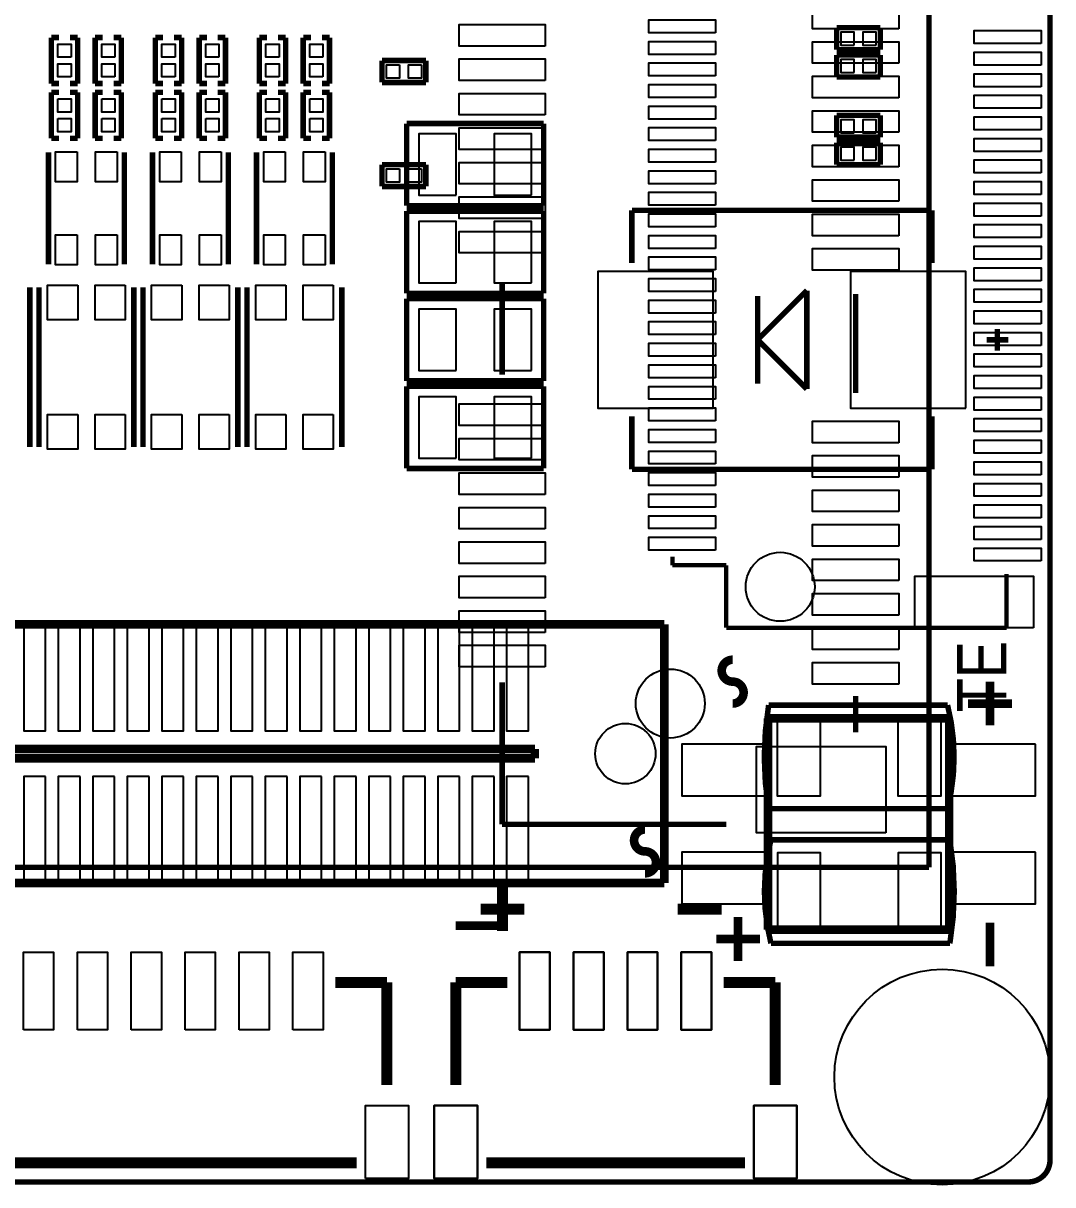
# Model space of a CAD drawing. Extents: x 44.2 to 105.9, y 92.9 to 165.
# Drawn here: x 81.97 to 105.85, y 92.92 to 119.86 of the extents above; entities that cross this region are included whole.
import ezdxf

# ---------------------------------------------------------------- set-up
doc = ezdxf.new("R2010")
doc.units = 0
for name, color, linetype in [('BG_OUTLINE', 2, 'CONTINUOUS'), ('PG_SILKSCREEN_BOTTOM', 7, 'CONTINUOUS'), ('PG_SILKSCREEN_TOP', 8, 'CONTINUOUS'), ('PIN_BOTTOM', 10, 'CONTINUOUS'), ('PIN_TOP', 9, 'CONTINUOUS')]:
    doc.layers.add(name, color=color, linetype=linetype)

msp = doc.modelspace()

# ---------------------------------------------------------------- linework, layer by layer
at = {"layer": 'BG_OUTLINE', "const_width": 0.127}
msp.add_lwpolyline([(44.23918, 93.496892), (44.23918, 164.391594, -0.414214), (44.74718, 164.899594), (105.279952, 164.899594, -0.414214), (105.787952, 164.391594), (105.787952, 93.496892, -0.414214), (105.279952, 92.988892), (44.74718, 92.988892, -0.414214)], format="xyb", close=True, dxfattribs=at)
at = {"layer": 'BG_OUTLINE'}
msp.add_lwpolyline([(44.74718, 92.988892), (105.279952, 92.988892, 0.414214), (105.787952, 93.496892), (105.787952, 164.391594, 0.414214), (105.279952, 164.899594), (44.74718, 164.899594, 0.414214), (44.23918, 164.391594), (44.23918, 93.496892, 0.414214)], format="xyb", close=True, dxfattribs=at)
at = {"layer": 'PG_SILKSCREEN_BOTTOM'}
for points, const_width in [([(100.838, 119.761), (100.838, 119.253)], 0.127), ([(101.854, 119.761), (100.838, 119.761)], 0.127), ([(101.854, 119.253), (101.854, 119.761)], 0.127), ([(100.838, 119.253), (101.854, 119.253)], 0.127), ([(100.838, 119.126), (100.838, 118.618)], 0.127), ([(101.854, 119.126), (100.838, 119.126)], 0.127), ([(101.854, 118.618), (101.854, 119.126)], 0.127), ([(100.838, 118.618), (101.854, 118.618)], 0.127), ([(100.838, 117.729), (100.838, 117.221)], 0.127), ([(101.854, 117.729), (100.838, 117.729)], 0.127), ([(101.854, 117.221), (101.854, 117.729)], 0.127), ([(90.8685, 117.5385), (94.0435, 117.5385)], 0.127), ([(90.8685, 115.6335), (90.8685, 117.5385)], 0.127), ([(94.0435, 117.5385), (94.0435, 115.6335)], 0.127), ([(100.838, 117.221), (101.854, 117.221)], 0.127), ([(100.838, 117.094), (100.838, 116.586)], 0.127), ([(101.854, 117.094), (100.838, 117.094)], 0.127), ([(101.854, 116.586), (101.854, 117.094)], 0.127), ([(100.838, 116.586), (101.854, 116.586)], 0.127), ([(94.0435, 115.6335), (90.8685, 115.6335)], 0.127), ([(96.090486, 115.524534), (96.090486, 114.3)], 0.127), ([(103.045514, 115.524534), (96.090486, 115.524534)], 0.127), ([(103.045514, 114.3), (103.045514, 115.524534)], 0.127), ([(90.8685, 115.5065), (94.0435, 115.5065)], 0.127), ([(90.8685, 113.6015), (90.8685, 115.5065)], 0.127), ([(94.0435, 115.5065), (94.0435, 113.6015)], 0.127), ([(100.148898, 113.665), (99.005898, 112.522)], 0.127), ([(100.148898, 111.379), (100.148898, 113.665)], 0.127), ([(94.0435, 113.6015), (90.8685, 113.6015)], 0.127), ([(90.8685, 113.4745), (94.0435, 113.4745)], 0.127), ([(90.8685, 111.5695), (90.8685, 113.4745)], 0.127), ([(94.0435, 113.4745), (94.0435, 111.5695)], 0.127), ([(99.005898, 113.538), (99.005898, 111.506)], 0.127), ([(104.56799, 112.272064), (104.56799, 112.771936)], 0.127), ([(99.005898, 112.522), (100.148898, 111.379)], 0.127), ([(104.817926, 112.522), (104.318054, 112.522)], 0.127), ([(94.0435, 111.5695), (90.8685, 111.5695)], 0.127), ([(90.8685, 111.4425), (94.0435, 111.4425)], 0.127), ([(90.8685, 109.5375), (90.8685, 111.4425)], 0.127), ([(94.0435, 111.4425), (94.0435, 109.5375)], 0.127), ([(96.090486, 109.519466), (96.090486, 110.744)], 0.127), ([(103.045514, 110.744), (103.045514, 109.519466)], 0.127), ([(94.0435, 109.5375), (90.8685, 109.5375)], 0.127), ([(103.045514, 109.519466), (96.090486, 109.519466)], 0.127), ([(96.84004, 105.922572), (50.840132, 105.922572)], 0.199898), ([(96.84004, 99.922584), (96.84004, 105.922572)], 0.199898), ([(104.396286, 104.59339), (104.396286, 103.57739)], 0.199898), ([(103.888286, 104.08539), (104.904286, 104.08539)], 0.199898), ([(103.448358, 103.741474), (99.248214, 103.741474)], 0.199898), ([(99.248214, 103.741474), (99.248214, 98.841306)], 0.199898), ([(103.448358, 98.841306), (103.448358, 103.741474)], 0.199898), ([(93.840046, 103.03256), (53.840126, 103.03256)], 0.199898), ([(53.840126, 102.812596), (93.840046, 102.812596)], 0.199898), ([(93.840046, 102.812596), (93.840046, 103.03256)], 0.199898), ([(50.840132, 99.922584), (96.84004, 99.922584)], 0.199898), ([(98.554286, 99.13239), (98.554286, 98.11639)], 0.199898), ([(92.00261, 98.935286), (93.01861, 98.935286)], 0.199898), ([(99.248214, 98.841306), (103.448358, 98.841306)], 0.199898), ([(104.396286, 99.00539), (104.396286, 97.98939)], 0.199898), ([(98.046286, 98.62439), (99.062286, 98.62439)], 0.199898), ([(92.006166, 97.616518), (93.205046, 97.616518)], 0.254), ([(92.006166, 95.23476), (92.006166, 97.616518)], 0.254), ([(99.416362, 97.616518), (98.217482, 97.616518)], 0.254), ([(99.416362, 95.33636), (99.416362, 97.616518)], 0.254), ([(98.711258, 93.43136), (92.71127, 93.43136)], 0.254)]:
    msp.add_lwpolyline(points, dxfattribs=dict(at, const_width=const_width))
for points, const_width in [([(98.427286, 104.59339, -1), (98.427286, 105.10139)], 0.199898), ([(98.427286, 104.59339, -1), (98.427286, 104.08539)], 0.199898), ([(103.411782, 101.647498), (99.261676, 101.647498, -0.083904), (99.261676, 104.04729)], 0.127), ([(99.261676, 104.04729), (103.411782, 104.04729, -0.125848), (103.411782, 101.647498)], 0.127), ([(96.395286, 100.65639, -1), (96.395286, 101.16439)], 0.199898), ([(103.465376, 98.523806), (99.31527, 98.523806, -0.125848), (99.31527, 100.923598)], 0.127), ([(99.31527, 100.923598), (103.465376, 100.923598, -0.083904), (103.465376, 98.523806)], 0.127), ([(96.395286, 100.65639, -1), (96.395286, 100.14839)], 0.199898)]:
    msp.add_lwpolyline(points, format="xyb", dxfattribs=dict(at, const_width=const_width))
at = {"layer": 'PG_SILKSCREEN_TOP'}
for points, const_width in [([(102.981252, 132.785866), (102.981252, 100.285804)], 0.127), ([(82.6262, 119.5324), (82.804, 119.5324)], 0.127), ([(82.6262, 118.4656), (82.6262, 119.5324)], 0.127), ([(83.058, 119.5324), (83.2358, 119.5324)], 0.127), ([(83.2358, 119.5324), (83.2358, 118.4656)], 0.127), ([(83.6422, 119.5324), (83.82, 119.5324)], 0.127), ([(83.6422, 118.4656), (83.6422, 119.5324)], 0.127), ([(84.074, 119.5324), (84.2518, 119.5324)], 0.127), ([(84.2518, 119.5324), (84.2518, 118.4656)], 0.127), ([(85.0392, 119.5324), (85.217, 119.5324)], 0.127), ([(85.0392, 118.4656), (85.0392, 119.5324)], 0.127), ([(85.471, 119.5324), (85.6488, 119.5324)], 0.127), ([(85.6488, 119.5324), (85.6488, 118.4656)], 0.127), ([(86.0552, 119.5324), (86.233, 119.5324)], 0.127), ([(86.0552, 118.4656), (86.0552, 119.5324)], 0.127), ([(86.487, 119.5324), (86.6648, 119.5324)], 0.127), ([(86.6648, 119.5324), (86.6648, 118.4656)], 0.127), ([(87.4522, 119.5324), (87.63, 119.5324)], 0.127), ([(87.4522, 118.4656), (87.4522, 119.5324)], 0.127), ([(87.884, 119.5324), (88.0618, 119.5324)], 0.127), ([(88.0618, 119.5324), (88.0618, 118.4656)], 0.127), ([(88.4682, 119.5324), (88.646, 119.5324)], 0.127), ([(88.4682, 118.4656), (88.4682, 119.5324)], 0.127), ([(88.9, 119.5324), (89.0778, 119.5324)], 0.127), ([(89.0778, 119.5324), (89.0778, 118.4656)], 0.127), ([(90.297, 118.999), (91.313, 118.999)], 0.127), ([(90.297, 118.491), (90.297, 118.999)], 0.127), ([(91.313, 118.999), (91.313, 118.491)], 0.127), ([(91.313, 118.491), (90.297, 118.491)], 0.127), ([(82.804, 118.4656), (82.6262, 118.4656)], 0.127), ([(82.6262, 118.2624), (82.804, 118.2624)], 0.127), ([(82.6262, 117.1956), (82.6262, 118.2624)], 0.127), ([(83.2358, 118.4656), (83.058, 118.4656)], 0.127), ([(83.058, 118.2624), (83.2358, 118.2624)], 0.127), ([(83.2358, 118.2624), (83.2358, 117.1956)], 0.127), ([(83.82, 118.4656), (83.6422, 118.4656)], 0.127), ([(83.6422, 118.2624), (83.82, 118.2624)], 0.127), ([(83.6422, 117.1956), (83.6422, 118.2624)], 0.127), ([(84.2518, 118.4656), (84.074, 118.4656)], 0.127), ([(84.074, 118.2624), (84.2518, 118.2624)], 0.127), ([(84.2518, 118.2624), (84.2518, 117.1956)], 0.127), ([(85.217, 118.4656), (85.0392, 118.4656)], 0.127), ([(85.0392, 118.2624), (85.217, 118.2624)], 0.127), ([(85.0392, 117.1956), (85.0392, 118.2624)], 0.127), ([(85.6488, 118.4656), (85.471, 118.4656)], 0.127), ([(85.471, 118.2624), (85.6488, 118.2624)], 0.127), ([(85.6488, 118.2624), (85.6488, 117.1956)], 0.127), ([(86.233, 118.4656), (86.0552, 118.4656)], 0.127), ([(86.0552, 118.2624), (86.233, 118.2624)], 0.127), ([(86.0552, 117.1956), (86.0552, 118.2624)], 0.127), ([(86.6648, 118.4656), (86.487, 118.4656)], 0.127), ([(86.487, 118.2624), (86.6648, 118.2624)], 0.127), ([(86.6648, 118.2624), (86.6648, 117.1956)], 0.127), ([(87.63, 118.4656), (87.4522, 118.4656)], 0.127), ([(87.4522, 118.2624), (87.63, 118.2624)], 0.127), ([(87.4522, 117.1956), (87.4522, 118.2624)], 0.127), ([(88.0618, 118.4656), (87.884, 118.4656)], 0.127), ([(87.884, 118.2624), (88.0618, 118.2624)], 0.127), ([(88.0618, 118.2624), (88.0618, 117.1956)], 0.127), ([(88.646, 118.4656), (88.4682, 118.4656)], 0.127), ([(88.4682, 118.2624), (88.646, 118.2624)], 0.127), ([(88.4682, 117.1956), (88.4682, 118.2624)], 0.127), ([(89.0778, 118.4656), (88.9, 118.4656)], 0.127), ([(88.9, 118.2624), (89.0778, 118.2624)], 0.127), ([(89.0778, 118.2624), (89.0778, 117.1956)], 0.127), ([(82.804, 117.1956), (82.6262, 117.1956)], 0.127), ([(83.2358, 117.1956), (83.058, 117.1956)], 0.127), ([(83.82, 117.1956), (83.6422, 117.1956)], 0.127), ([(84.2518, 117.1956), (84.074, 117.1956)], 0.127), ([(85.217, 117.1956), (85.0392, 117.1956)], 0.127), ([(85.6488, 117.1956), (85.471, 117.1956)], 0.127), ([(86.233, 117.1956), (86.0552, 117.1956)], 0.127), ([(86.6648, 117.1956), (86.487, 117.1956)], 0.127), ([(87.63, 117.1956), (87.4522, 117.1956)], 0.127), ([(88.0618, 117.1956), (87.884, 117.1956)], 0.127), ([(88.646, 117.1956), (88.4682, 117.1956)], 0.127), ([(89.0778, 117.1956), (88.9, 117.1956)], 0.127), ([(82.55889, 116.869972), (82.55889, 114.270028)], 0.127), ([(84.31911, 114.270028), (84.31911, 116.869972)], 0.127), ([(84.97189, 116.869972), (84.97189, 114.270028)], 0.127), ([(86.73211, 114.270028), (86.73211, 116.869972)], 0.127), ([(87.38489, 116.869972), (87.38489, 114.270028)], 0.127), ([(89.14511, 114.270028), (89.14511, 116.869972)], 0.127), ([(90.297, 116.586), (91.313, 116.586)], 0.127), ([(90.297, 116.078), (90.297, 116.586)], 0.127), ([(91.313, 116.586), (91.313, 116.078)], 0.127), ([(91.313, 116.078), (90.297, 116.078)], 0.127), ([(82.126074, 110.037118), (82.126074, 113.736882)], 0.127), ([(82.338926, 113.736882), (82.338926, 110.037118)], 0.127), ([(84.539074, 110.037118), (84.539074, 113.736882)], 0.127), ([(84.751926, 113.736882), (84.751926, 110.037118)], 0.127), ([(86.952074, 110.037118), (86.952074, 113.736882)], 0.127), ([(87.164926, 113.736882), (87.164926, 110.037118)], 0.127), ([(89.365074, 110.037118), (89.365074, 113.736882)], 0.127), ([(93.081348, 111.712502), (93.081348, 113.865152)], 0.127), ([(101.28123, 111.286036), (101.28123, 113.586006)], 0.127), ([(97.029778, 107.292648), (97.029778, 107.4928)], 0.100076), ([(98.279966, 107.292648), (97.029778, 107.292648)], 0.100076), ([(98.279966, 105.842816), (98.279966, 107.292648)], 0.100076), ([(104.779826, 107.09275), (104.779826, 105.842816)], 0.100076), ([(104.779826, 105.842816), (98.279966, 105.842816)], 0.100076), ([(93.081348, 104.576372), (93.081348, 101.285802)], 0.127), ([(101.28123, 103.420672), (101.28123, 104.261412)], 0.127), ([(93.081348, 101.285802), (98.281236, 101.285802)], 0.127), ([(102.981252, 100.285804), (44.89323, 100.285804)], 0.127), ([(93.091, 99.822), (93.091, 98.806)], 0.254), ([(92.583, 99.314), (93.599, 99.314)], 0.254), ([(97.155, 99.314), (98.171, 99.314)], 0.254), ([(90.409268, 97.616518), (89.210388, 97.616518)], 0.254), ([(90.409268, 95.23476), (90.409268, 97.616518)], 0.254), ([(92.006166, 97.616518), (93.205046, 97.616518)], 0.254), ([(92.006166, 95.33636), (92.006166, 97.616518)], 0.254), ([(99.416362, 97.616518), (98.217482, 97.616518)], 0.254), ([(99.416362, 95.23476), (99.416362, 97.616518)], 0.254), ([(78.704186, 93.43136), (89.704418, 93.43136)], 0.254), ([(92.71127, 93.43136), (98.711258, 93.43136)], 0.254)]:
    msp.add_lwpolyline(points, dxfattribs=dict(at, const_width=const_width))
at = {"layer": 'PIN_BOTTOM'}
for points in [[(101.2444, 119.3546), (101.2444, 119.6594), (100.9396, 119.6594), (100.9396, 119.3546)], [(101.7524, 119.3546), (101.7524, 119.6594), (101.4476, 119.6594), (101.4476, 119.3546)], [(101.2444, 118.7196), (101.2444, 119.0244), (100.9396, 119.0244), (100.9396, 118.7196)], [(101.7524, 118.7196), (101.7524, 119.0244), (101.4476, 119.0244), (101.4476, 118.7196)], [(101.2444, 117.3226), (101.2444, 117.6274), (100.9396, 117.6274), (100.9396, 117.3226)], [(101.7524, 117.3226), (101.7524, 117.6274), (101.4476, 117.6274), (101.4476, 117.3226)], [(92.01277, 115.8748), (92.01277, 117.2972), (91.14917, 117.2972), (91.14917, 115.8748)], [(93.76283, 115.8748), (93.76283, 117.2972), (92.89923, 117.2972), (92.89923, 115.8748)], [(101.2444, 116.6876), (101.2444, 116.9924), (100.9396, 116.9924), (100.9396, 116.6876)], [(101.7524, 116.6876), (101.7524, 116.9924), (101.4476, 116.9924), (101.4476, 116.6876)], [(92.01277, 113.8428), (92.01277, 115.2652), (91.14917, 115.2652), (91.14917, 113.8428)], [(93.76283, 113.8428), (93.76283, 115.2652), (92.89923, 115.2652), (92.89923, 113.8428)], [(97.978214, 110.939326), (97.978214, 114.10442), (95.29826, 114.10442), (95.29826, 110.939326)], [(103.837994, 110.939326), (103.837994, 114.10442), (101.15804, 114.10442), (101.15804, 110.939326)], [(92.01277, 111.8108), (92.01277, 113.2332), (91.14917, 113.2332), (91.14917, 111.8108)], [(93.76283, 111.8108), (93.76283, 113.2332), (92.89923, 113.2332), (92.89923, 111.8108)], [(92.01277, 109.7788), (92.01277, 111.2012), (91.14917, 111.2012), (91.14917, 109.7788)], [(93.76283, 109.7788), (93.76283, 111.2012), (92.89923, 111.2012), (92.89923, 109.7788)], [(82.49412, 105.992676), (81.98612, 105.992676), (81.98612, 103.452676), (82.49412, 103.452676)], [(83.293966, 105.992676), (82.785966, 105.992676), (82.785966, 103.452676), (83.293966, 103.452676)], [(84.094066, 105.992676), (83.586066, 105.992676), (83.586066, 103.452676), (84.094066, 103.452676)], [(84.894166, 105.992676), (84.386166, 105.992676), (84.386166, 103.452676), (84.894166, 103.452676)], [(85.694012, 105.992676), (85.186012, 105.992676), (85.186012, 103.452676), (85.694012, 103.452676)], [(86.494112, 105.992676), (85.986112, 105.992676), (85.986112, 103.452676), (86.494112, 103.452676)], [(87.294212, 105.992676), (86.786212, 105.992676), (86.786212, 103.452676), (87.294212, 103.452676)], [(88.094058, 105.992676), (87.586058, 105.992676), (87.586058, 103.452676), (88.094058, 103.452676)], [(88.894158, 105.992676), (88.386158, 105.992676), (88.386158, 103.452676), (88.894158, 103.452676)], [(89.694004, 105.992676), (89.186004, 105.992676), (89.186004, 103.452676), (89.694004, 103.452676)], [(90.494104, 105.992676), (89.986104, 105.992676), (89.986104, 103.452676), (90.494104, 103.452676)], [(91.294204, 105.992676), (90.786204, 105.992676), (90.786204, 103.452676), (91.294204, 103.452676)], [(92.09405, 105.992676), (91.58605, 105.992676), (91.58605, 103.452676), (92.09405, 103.452676)], [(92.89415, 105.992676), (92.38615, 105.992676), (92.38615, 103.452676), (92.89415, 103.452676)], [(93.693996, 105.992676), (93.185996, 105.992676), (93.185996, 103.452676), (93.693996, 103.452676)], [(99.461701, 103.747443), (99.461701, 101.947345), (100.461699, 101.947345), (100.461699, 103.747443)], [(102.261797, 103.747443), (102.261797, 101.947345), (103.261795, 101.947345), (103.261795, 103.747443)], [(99.248214, 103.141272), (97.248218, 103.141272), (97.248218, 101.941376), (99.248214, 101.941376)], [(105.448354, 103.141272), (103.448358, 103.141272), (103.448358, 101.941376), (105.448354, 101.941376)], [(82.49412, 102.39248), (81.98612, 102.39248), (81.98612, 99.85248), (82.49412, 99.85248)], [(83.293966, 102.39248), (82.785966, 102.39248), (82.785966, 99.85248), (83.293966, 99.85248)], [(84.094066, 102.39248), (83.586066, 102.39248), (83.586066, 99.85248), (84.094066, 99.85248)], [(84.894166, 102.39248), (84.386166, 102.39248), (84.386166, 99.85248), (84.894166, 99.85248)], [(85.694012, 102.39248), (85.186012, 102.39248), (85.186012, 99.85248), (85.694012, 99.85248)], [(86.494112, 102.39248), (85.986112, 102.39248), (85.986112, 99.85248), (86.494112, 99.85248)], [(87.294212, 102.39248), (86.786212, 102.39248), (86.786212, 99.85248), (87.294212, 99.85248)], [(88.094058, 102.39248), (87.586058, 102.39248), (87.586058, 99.85248), (88.094058, 99.85248)], [(88.894158, 102.39248), (88.386158, 102.39248), (88.386158, 99.85248), (88.894158, 99.85248)], [(89.694004, 102.39248), (89.186004, 102.39248), (89.186004, 99.85248), (89.694004, 99.85248)], [(90.494104, 102.39248), (89.986104, 102.39248), (89.986104, 99.85248), (90.494104, 99.85248)], [(91.294204, 102.39248), (90.786204, 102.39248), (90.786204, 99.85248), (91.294204, 99.85248)], [(92.09405, 102.39248), (91.58605, 102.39248), (91.58605, 99.85248), (92.09405, 99.85248)], [(92.89415, 102.39248), (92.38615, 102.39248), (92.38615, 99.85248), (92.89415, 99.85248)], [(93.693996, 102.39248), (93.185996, 102.39248), (93.185996, 99.85248), (93.693996, 99.85248)], [(99.248214, 100.641404), (97.248218, 100.641404), (97.248218, 99.441508), (99.248214, 99.441508)], [(100.465382, 98.823526), (100.465382, 100.623624), (99.465384, 100.623624), (99.465384, 98.823526)], [(103.265478, 98.823526), (103.265478, 100.623624), (102.26548, 100.623624), (102.26548, 98.823526)], [(105.448354, 100.641404), (103.448358, 100.641404), (103.448358, 99.441508), (105.448354, 99.441508)], [(94.186248, 96.516444), (94.186248, 98.316542), (93.486224, 98.316542), (93.486224, 96.516444)], [(95.436182, 96.516444), (95.436182, 98.316542), (94.736158, 98.316542), (94.736158, 96.516444)], [(96.68637, 96.516444), (96.68637, 98.316542), (95.986346, 98.316542), (95.986346, 96.516444)], [(97.936304, 96.516444), (97.936304, 98.316542), (97.23628, 98.316542), (97.23628, 96.516444)], [(92.506292, 93.066362), (92.506292, 94.766384), (91.506294, 94.766384), (91.506294, 93.066362)], [(99.916488, 93.066362), (99.916488, 94.766384), (98.91649, 94.766384), (98.91649, 93.066362)]]:
    msp.add_lwpolyline(points, close=True, dxfattribs=at)
for centre, radius in [((99.5299, 106.792776), 0.799973), ((96.981264, 104.085898), 0.799973), ((95.940118, 102.922578), 0.700024), ((103.287322, 95.42399), 2.499995)]:
    msp.add_circle(centre, radius, dxfattribs=at)
at = {"layer": 'PIN_TOP'}
for points in [[(102.281228, 119.736108), (100.281232, 119.736108), (100.281232, 120.23598), (102.281228, 120.23598)], [(98.029776, 119.642763), (96.479868, 119.642763), (96.479868, 119.942737), (98.029776, 119.942737)], [(94.081346, 119.336058), (92.08135, 119.336058), (92.08135, 119.83593), (94.081346, 119.83593)], [(105.579926, 119.392827), (104.030018, 119.392827), (104.030018, 119.692801), (105.579926, 119.692801)], [(83.0834, 119.0752), (82.7786, 119.0752), (82.7786, 119.38), (83.0834, 119.38)], [(84.0994, 119.0752), (83.7946, 119.0752), (83.7946, 119.38), (84.0994, 119.38)], [(85.4964, 119.0752), (85.1916, 119.0752), (85.1916, 119.38), (85.4964, 119.38)], [(86.5124, 119.0752), (86.2076, 119.0752), (86.2076, 119.38), (86.5124, 119.38)], [(87.9094, 119.0752), (87.6046, 119.0752), (87.6046, 119.38), (87.9094, 119.38)], [(88.9254, 119.0752), (88.6206, 119.0752), (88.6206, 119.38), (88.9254, 119.38)], [(98.029776, 119.142891), (96.479868, 119.142891), (96.479868, 119.442865), (98.029776, 119.442865)], [(102.281228, 118.936008), (100.281232, 118.936008), (100.281232, 119.43588), (102.281228, 119.43588)], [(105.579926, 118.892701), (104.030018, 118.892701), (104.030018, 119.192675), (105.579926, 119.192675)], [(83.0834, 118.618), (82.7786, 118.618), (82.7786, 118.9228), (83.0834, 118.9228)], [(84.0994, 118.618), (83.7946, 118.618), (83.7946, 118.9228), (84.0994, 118.9228)], [(85.4964, 118.618), (85.1916, 118.618), (85.1916, 118.9228), (85.4964, 118.9228)], [(86.5124, 118.618), (86.2076, 118.618), (86.2076, 118.9228), (86.5124, 118.9228)], [(87.9094, 118.618), (87.6046, 118.618), (87.6046, 118.9228), (87.9094, 118.9228)], [(88.9254, 118.618), (88.6206, 118.618), (88.6206, 118.9228), (88.9254, 118.9228)], [(90.7034, 118.8974), (90.7034, 118.5926), (90.3986, 118.5926), (90.3986, 118.8974)], [(91.2114, 118.8974), (91.2114, 118.5926), (90.9066, 118.5926), (90.9066, 118.8974)], [(94.081346, 118.535958), (92.08135, 118.535958), (92.08135, 119.03583), (94.081346, 119.03583)], [(98.029776, 118.642765), (96.479868, 118.642765), (96.479868, 118.942739), (98.029776, 118.942739)], [(102.281228, 118.135908), (100.281232, 118.135908), (100.281232, 118.63578), (102.281228, 118.63578)], [(105.579926, 118.392829), (104.030018, 118.392829), (104.030018, 118.692803), (105.579926, 118.692803)], [(98.029776, 118.142893), (96.479868, 118.142893), (96.479868, 118.442867), (98.029776, 118.442867)], [(82.7786, 118.11), (83.0834, 118.11), (83.0834, 117.8052), (82.7786, 117.8052)], [(83.7946, 118.11), (84.0994, 118.11), (84.0994, 117.8052), (83.7946, 117.8052)], [(85.1916, 118.11), (85.4964, 118.11), (85.4964, 117.8052), (85.1916, 117.8052)], [(86.2076, 118.11), (86.5124, 118.11), (86.5124, 117.8052), (86.2076, 117.8052)], [(87.6046, 118.11), (87.9094, 118.11), (87.9094, 117.8052), (87.6046, 117.8052)], [(88.6206, 118.11), (88.9254, 118.11), (88.9254, 117.8052), (88.6206, 117.8052)], [(94.081346, 117.735858), (92.08135, 117.735858), (92.08135, 118.23573), (94.081346, 118.23573)], [(105.579926, 117.892703), (104.030018, 117.892703), (104.030018, 118.192677), (105.579926, 118.192677)], [(98.029776, 117.642767), (96.479868, 117.642767), (96.479868, 117.942741), (98.029776, 117.942741)], [(102.281228, 117.336062), (100.281232, 117.336062), (100.281232, 117.835934), (102.281228, 117.835934)], [(82.7786, 117.6528), (83.0834, 117.6528), (83.0834, 117.348), (82.7786, 117.348)], [(83.7946, 117.6528), (84.0994, 117.6528), (84.0994, 117.348), (83.7946, 117.348)], [(85.1916, 117.6528), (85.4964, 117.6528), (85.4964, 117.348), (85.1916, 117.348)], [(86.2076, 117.6528), (86.5124, 117.6528), (86.5124, 117.348), (86.2076, 117.348)], [(87.6046, 117.6528), (87.9094, 117.6528), (87.9094, 117.348), (87.6046, 117.348)], [(88.6206, 117.6528), (88.9254, 117.6528), (88.9254, 117.348), (88.6206, 117.348)], [(105.579926, 117.392831), (104.030018, 117.392831), (104.030018, 117.692805), (105.579926, 117.692805)], [(94.081346, 116.936012), (92.08135, 116.936012), (92.08135, 117.435884), (94.081346, 117.435884)], [(98.029776, 117.142895), (96.479868, 117.142895), (96.479868, 117.442869), (98.029776, 117.442869)], [(105.579926, 116.892705), (104.030018, 116.892705), (104.030018, 117.192679), (105.579926, 117.192679)], [(98.029776, 116.642769), (96.479868, 116.642769), (96.479868, 116.942743), (98.029776, 116.942743)], [(102.281228, 116.535962), (100.281232, 116.535962), (100.281232, 117.035834), (102.281228, 117.035834)], [(83.226529, 116.882418), (83.226529, 116.182394), (82.726403, 116.182394), (82.726403, 116.882418)], [(84.151597, 116.882418), (84.151597, 116.182394), (83.651471, 116.182394), (83.651471, 116.882418)], [(85.639529, 116.882418), (85.639529, 116.182394), (85.139403, 116.182394), (85.139403, 116.882418)], [(86.564597, 116.882418), (86.564597, 116.182394), (86.064471, 116.182394), (86.064471, 116.882418)], [(88.052529, 116.882418), (88.052529, 116.182394), (87.552403, 116.182394), (87.552403, 116.882418)], [(88.977597, 116.882418), (88.977597, 116.182394), (88.477471, 116.182394), (88.477471, 116.882418)], [(105.579926, 116.392833), (104.030018, 116.392833), (104.030018, 116.692807), (105.579926, 116.692807)], [(90.7034, 116.4844), (90.7034, 116.1796), (90.3986, 116.1796), (90.3986, 116.4844)], [(91.2114, 116.4844), (91.2114, 116.1796), (90.9066, 116.1796), (90.9066, 116.4844)], [(94.081346, 116.135912), (92.08135, 116.135912), (92.08135, 116.635784), (94.081346, 116.635784)], [(98.029776, 116.142643), (96.479868, 116.142643), (96.479868, 116.442617), (98.029776, 116.442617)], [(102.281228, 115.735862), (100.281232, 115.735862), (100.281232, 116.235734), (102.281228, 116.235734)], [(105.579926, 115.892707), (104.030018, 115.892707), (104.030018, 116.192681), (105.579926, 116.192681)], [(98.029776, 115.642771), (96.479868, 115.642771), (96.479868, 115.942745), (98.029776, 115.942745)], [(94.081346, 115.336066), (92.08135, 115.336066), (92.08135, 115.835938), (94.081346, 115.835938)], [(105.579926, 115.392835), (104.030018, 115.392835), (104.030018, 115.692809), (105.579926, 115.692809)], [(98.029776, 115.142645), (96.479868, 115.142645), (96.479868, 115.442619), (98.029776, 115.442619)], [(102.281228, 114.936016), (100.281232, 114.936016), (100.281232, 115.435888), (102.281228, 115.435888)], [(94.081346, 114.535966), (92.08135, 114.535966), (92.08135, 115.035838), (94.081346, 115.035838)], [(105.579926, 114.892709), (104.030018, 114.892709), (104.030018, 115.192683), (105.579926, 115.192683)], [(83.226529, 114.957606), (83.226529, 114.257582), (82.726403, 114.257582), (82.726403, 114.957606)], [(84.151597, 114.957606), (84.151597, 114.257582), (83.651471, 114.257582), (83.651471, 114.957606)], [(85.639529, 114.957606), (85.639529, 114.257582), (85.139403, 114.257582), (85.139403, 114.957606)], [(86.564597, 114.957606), (86.564597, 114.257582), (86.064471, 114.257582), (86.064471, 114.957606)], [(88.052529, 114.957606), (88.052529, 114.257582), (87.552403, 114.257582), (87.552403, 114.957606)], [(88.977597, 114.957606), (88.977597, 114.257582), (88.477471, 114.257582), (88.477471, 114.957606)], [(98.029776, 114.642773), (96.479868, 114.642773), (96.479868, 114.942747), (98.029776, 114.942747)], [(102.281228, 114.135916), (100.281232, 114.135916), (100.281232, 114.635788), (102.281228, 114.635788)], [(105.579926, 114.392837), (104.030018, 114.392837), (104.030018, 114.692811), (105.579926, 114.692811)], [(98.029776, 114.142647), (96.479868, 114.142647), (96.479868, 114.442621), (98.029776, 114.442621)], [(105.579926, 113.892711), (104.030018, 113.892711), (104.030018, 114.192685), (105.579926, 114.192685)], [(83.239102, 113.787174), (83.239102, 112.987074), (82.539078, 112.987074), (82.539078, 113.787174)], [(84.338922, 113.787174), (84.338922, 112.987074), (83.638898, 112.987074), (83.638898, 113.787174)], [(85.652102, 113.787174), (85.652102, 112.987074), (84.952078, 112.987074), (84.952078, 113.787174)], [(86.751922, 113.787174), (86.751922, 112.987074), (86.051898, 112.987074), (86.051898, 113.787174)], [(88.065102, 113.787174), (88.065102, 112.987074), (87.365078, 112.987074), (87.365078, 113.787174)], [(89.164922, 113.787174), (89.164922, 112.987074), (88.464898, 112.987074), (88.464898, 113.787174)], [(98.029776, 113.642775), (96.479868, 113.642775), (96.479868, 113.942749), (98.029776, 113.942749)], [(105.579926, 113.392839), (104.030018, 113.392839), (104.030018, 113.692813), (105.579926, 113.692813)], [(98.029776, 113.142649), (96.479868, 113.142649), (96.479868, 113.442623), (98.029776, 113.442623)], [(105.579926, 112.892713), (104.030018, 112.892713), (104.030018, 113.192687), (105.579926, 113.192687)], [(98.029776, 112.642777), (96.479868, 112.642777), (96.479868, 112.942751), (98.029776, 112.942751)], [(105.579926, 112.392841), (104.030018, 112.392841), (104.030018, 112.692815), (105.579926, 112.692815)], [(98.029776, 112.142651), (96.479868, 112.142651), (96.479868, 112.442625), (98.029776, 112.442625)], [(105.579926, 111.892715), (104.030018, 111.892715), (104.030018, 112.192689), (105.579926, 112.192689)], [(98.029776, 111.642779), (96.479868, 111.642779), (96.479868, 111.942753), (98.029776, 111.942753)], [(105.579926, 111.392843), (104.030018, 111.392843), (104.030018, 111.692817), (105.579926, 111.692817)], [(98.029776, 111.142653), (96.479868, 111.142653), (96.479868, 111.442627), (98.029776, 111.442627)], [(94.081346, 110.535974), (92.08135, 110.535974), (92.08135, 111.035846), (94.081346, 111.035846)], [(105.579926, 110.892717), (104.030018, 110.892717), (104.030018, 111.192691), (105.579926, 111.192691)], [(83.239102, 110.786926), (83.239102, 109.986826), (82.539078, 109.986826), (82.539078, 110.786926)], [(84.338922, 110.786926), (84.338922, 109.986826), (83.638898, 109.986826), (83.638898, 110.786926)], [(85.652102, 110.786926), (85.652102, 109.986826), (84.952078, 109.986826), (84.952078, 110.786926)], [(86.751922, 110.786926), (86.751922, 109.986826), (86.051898, 109.986826), (86.051898, 110.786926)], [(88.065102, 110.786926), (88.065102, 109.986826), (87.365078, 109.986826), (87.365078, 110.786926)], [(89.164922, 110.786926), (89.164922, 109.986826), (88.464898, 109.986826), (88.464898, 110.786926)], [(98.029776, 110.642781), (96.479868, 110.642781), (96.479868, 110.942755), (98.029776, 110.942755)], [(102.281228, 110.135924), (100.281232, 110.135924), (100.281232, 110.635796), (102.281228, 110.635796)], [(105.579926, 110.392845), (104.030018, 110.392845), (104.030018, 110.692819), (105.579926, 110.692819)], [(94.081346, 109.735874), (92.08135, 109.735874), (92.08135, 110.235746), (94.081346, 110.235746)], [(98.029776, 110.142655), (96.479868, 110.142655), (96.479868, 110.442629), (98.029776, 110.442629)], [(105.579926, 109.892719), (104.030018, 109.892719), (104.030018, 110.192693), (105.579926, 110.192693)], [(98.029776, 109.642783), (96.479868, 109.642783), (96.479868, 109.942757), (98.029776, 109.942757)], [(102.281228, 109.336078), (100.281232, 109.336078), (100.281232, 109.83595), (102.281228, 109.83595)], [(105.579926, 109.392847), (104.030018, 109.392847), (104.030018, 109.692821), (105.579926, 109.692821)], [(94.081346, 108.936028), (92.08135, 108.936028), (92.08135, 109.4359), (94.081346, 109.4359)], [(98.029776, 109.142657), (96.479868, 109.142657), (96.479868, 109.442631), (98.029776, 109.442631)], [(105.579926, 108.892721), (104.030018, 108.892721), (104.030018, 109.192695), (105.579926, 109.192695)], [(98.029776, 108.642785), (96.479868, 108.642785), (96.479868, 108.942759), (98.029776, 108.942759)], [(102.281228, 108.535978), (100.281232, 108.535978), (100.281232, 109.03585), (102.281228, 109.03585)], [(94.081346, 108.135928), (92.08135, 108.135928), (92.08135, 108.6358), (94.081346, 108.6358)], [(105.579926, 108.392849), (104.030018, 108.392849), (104.030018, 108.692823), (105.579926, 108.692823)], [(98.029776, 108.142659), (96.479868, 108.142659), (96.479868, 108.442633), (98.029776, 108.442633)], [(102.281228, 107.735878), (100.281232, 107.735878), (100.281232, 108.23575), (102.281228, 108.23575)], [(105.579926, 107.892723), (104.030018, 107.892723), (104.030018, 108.192697), (105.579926, 108.192697)], [(94.081346, 107.336082), (92.08135, 107.336082), (92.08135, 107.835954), (94.081346, 107.835954)], [(98.029776, 107.642787), (96.479868, 107.642787), (96.479868, 107.942761), (98.029776, 107.942761)], [(105.579926, 107.392851), (104.030018, 107.392851), (104.030018, 107.692825), (105.579926, 107.692825)], [(102.281228, 106.936032), (100.281232, 106.936032), (100.281232, 107.435904), (102.281228, 107.435904)], [(94.081346, 106.535982), (92.08135, 106.535982), (92.08135, 107.035854), (94.081346, 107.035854)], [(105.405047, 105.842816), (102.654989, 105.842816), (102.654989, 107.042712), (105.405047, 107.042712)], [(102.281228, 106.135932), (100.281232, 106.135932), (100.281232, 106.635804), (102.281228, 106.635804)], [(94.081346, 105.735882), (92.08135, 105.735882), (92.08135, 106.235754), (94.081346, 106.235754)], [(102.281228, 105.336086), (100.281232, 105.336086), (100.281232, 105.835958), (102.281228, 105.835958)], [(94.081346, 104.936036), (92.08135, 104.936036), (92.08135, 105.435908), (94.081346, 105.435908)], [(102.281228, 104.535986), (100.281232, 104.535986), (100.281232, 105.035858), (102.281228, 105.035858)], [(101.981127, 101.085904), (98.981133, 101.085904), (98.981133, 103.0859), (101.981127, 103.0859)], [(81.979262, 96.516444), (81.979262, 98.316542), (82.679286, 98.316542), (82.679286, 96.516444)], [(83.229196, 96.516444), (83.229196, 98.316542), (83.92922, 98.316542), (83.92922, 96.516444)], [(84.479384, 96.516444), (84.479384, 98.316542), (85.179408, 98.316542), (85.179408, 96.516444)], [(85.729318, 96.516444), (85.729318, 98.316542), (86.429342, 98.316542), (86.429342, 96.516444)], [(86.979252, 96.516444), (86.979252, 98.316542), (87.679276, 98.316542), (87.679276, 96.516444)], [(88.229186, 96.516444), (88.229186, 98.316542), (88.92921, 98.316542), (88.92921, 96.516444)], [(93.486224, 96.516444), (93.486224, 98.316542), (94.186248, 98.316542), (94.186248, 96.516444)], [(94.736158, 96.516444), (94.736158, 98.316542), (95.436182, 98.316542), (95.436182, 96.516444)], [(95.986346, 96.516444), (95.986346, 98.316542), (96.68637, 98.316542), (96.68637, 96.516444)], [(97.23628, 96.516444), (97.23628, 98.316542), (97.936304, 98.316542), (97.936304, 96.516444)], [(89.909142, 93.066362), (89.909142, 94.766384), (90.90914, 94.766384), (90.90914, 93.066362)], [(91.50604, 93.066362), (91.50604, 94.766384), (92.506038, 94.766384), (92.506038, 93.066362)], [(98.916236, 93.066362), (98.916236, 94.766384), (99.916234, 94.766384), (99.916234, 93.066362)]]:
    msp.add_lwpolyline(points, close=True, dxfattribs=at)
for centre, radius in [((99.5299, 106.792776), 0.799973), ((96.981264, 104.085898), 0.799973), ((95.940118, 102.922578), 0.700024), ((103.287322, 95.42399), 2.499995)]:
    msp.add_circle(centre, radius, dxfattribs=at)

# ---------------------------------------------------------------- texts
at = {"layer": 'PG_SILKSCREEN_TOP', "width": 0.844444}
msp.add_text('TE', height=1.143, rotation=90, dxfattribs=at).set_placement((104.775, 103.886))

doc.saveas('drawing.dxf')
